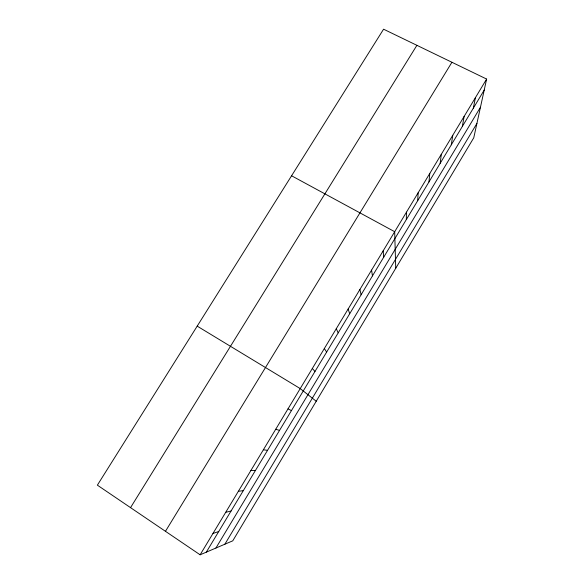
<?xml version="1.0" encoding="UTF-8"?>
<svg xmlns="http://www.w3.org/2000/svg" width="584" height="584" viewBox="0 0 584 584"><rect width="100%" height="100%" fill="white"/><g stroke="black" fill="none" stroke-linecap="round" stroke-linejoin="round"><path stroke-width="0.88" d="M406.325 219.584L406.471 212.153M417.684 200.692L418.173 192.727M428.97 181.938L429.78 173.448M440.168 163.308L441.314 154.3M451.293 144.81L452.761 135.291M462.346 126.436L464.127 116.413M473.317 108.193L475.42 97.667M486.625 79.059L473.77 137.787L232.768 540.821L200.122 554.8L97.375 485.158L383.579 29.2L486.625 79.059L200.122 554.8M224.869 544.2L476.916 123.428M215.919 548.033L480.449 107.273M206.313 552.15L484.216 90.075M165.462 531.309L451.928 62.269M130.539 507.635L416.903 45.318M212.963 533.484L218.737 531.498M225.701 512.329L231.067 510.993M238.352 491.319L243.309 490.633M250.908 470.47L255.471 470.419M263.369 449.775L267.538 450.344M275.743 429.233L279.524 430.415M288.029 408.836L291.431 410.625M291.577 175.777L394.689 231.717L395.726 268.304M197.195 326.135L300.22 388.586L316.229 401.244M312.331 368.482L314.98 371.468M324.346 348.524L326.631 352.086M336.282 328.712L338.209 332.844M348.13 309.031L349.699 313.739M359.897 289.496L361.116 294.759M371.577 270.1L372.446 275.911M383.177 250.843L383.703 257.194"/></g></svg>
